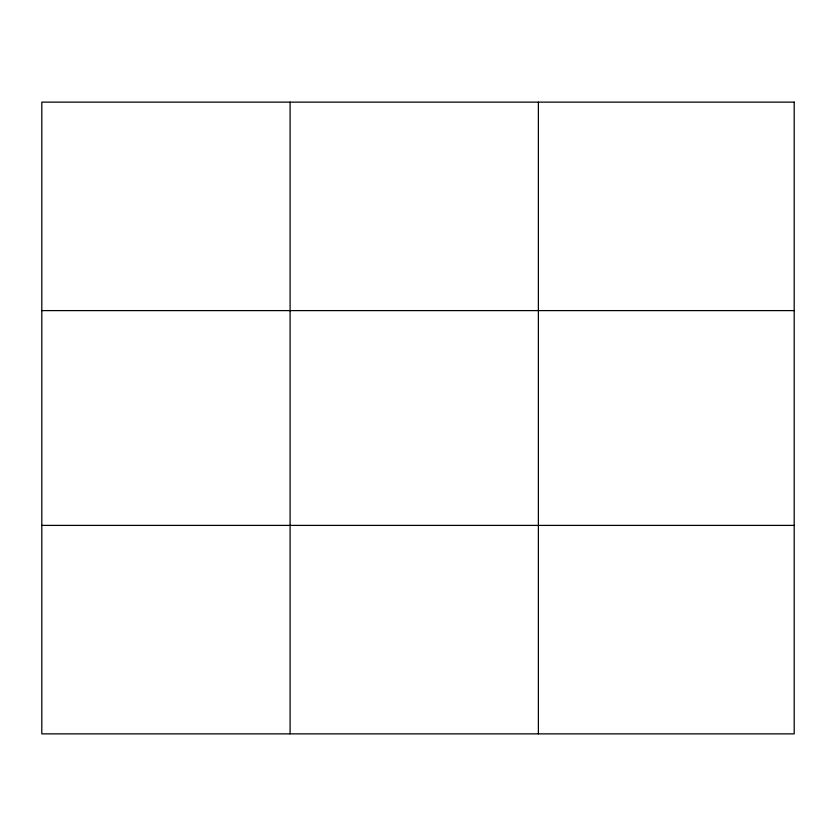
<?xml version="1.0" encoding="UTF-8"?>
<svg xmlns="http://www.w3.org/2000/svg" width="836" height="836" viewBox="0 0 836 836"><rect width="100%" height="100%" fill="white"/><g stroke="black" fill="none" stroke-linecap="round" stroke-linejoin="round"><path stroke-width="1.25" d="M290.092 102.138L290.092 733.862M538.384 102.138L538.384 733.862M41.8 310.605L794.2 310.605M41.8 525.395L794.2 525.395M794.2 102.138L794.2 733.862L41.8 733.862L41.8 102.138L794.2 102.138"/></g></svg>
